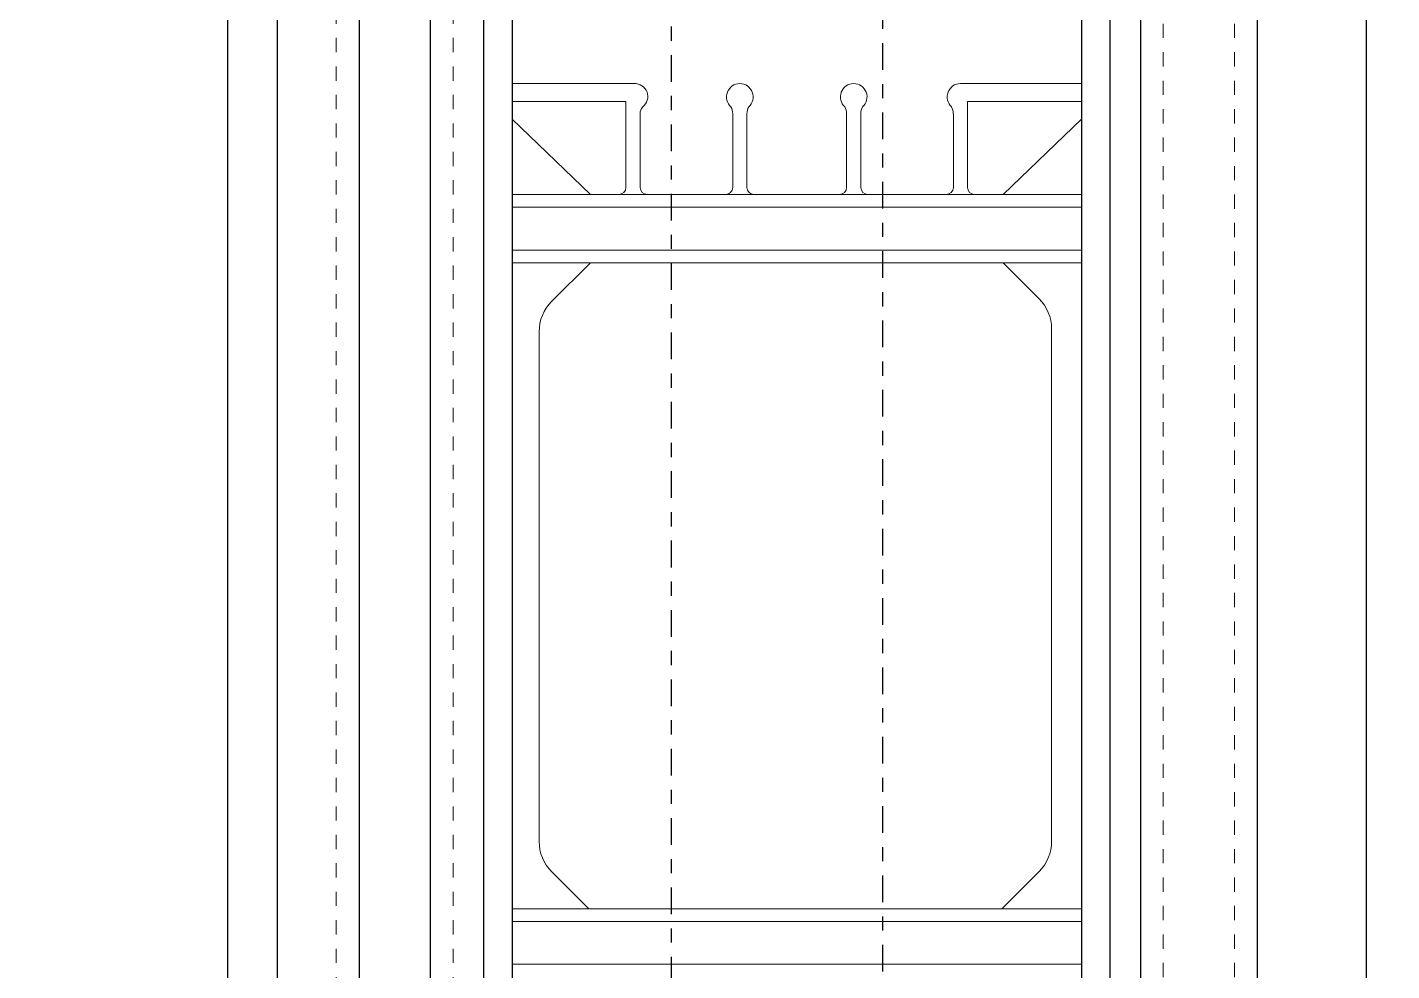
# Model space of a CAD drawing. Header units: inches. Extents: x -81.3 to -8.2, y 163 to 241.3.
# Drawn here: x -53.44 to -43.86, y 221.32 to 227.95 of the extents above; entities that cross this region are included whole.
import ezdxf

# ---------------------------------------------------------------- set-up
doc = ezdxf.new("R2010")
doc.units = ezdxf.units.IN
doc.header["$MEASUREMENT"] = 0
doc.linetypes.add('CENTER', pattern=[2, 1.25, -0.25, 0.25, -0.25])
doc.linetypes.add('DASHED2', pattern=[0.375, 0.25, -0.125])
for name, color, linetype, lineweight in [('A2 Hatch', 8, 'Continuous', 9), ('DETAILS', 7, 'Continuous', 13), ('DIM', 3, 'Continuous', 13), ('REBAR', 2, 'CENTER', 30)]:
    doc.layers.add(name, color=color, linetype=linetype, lineweight=lineweight)
doc.styles.add('ARCTEXT', font='arctext.shx', dxfattribs={"width": 0.85})
doc.dimstyles.new('ARCTEXT1-4', dxfattribs={"dimtxt": 4, "dimasz": 2, "dimexe": 2, "dimexo": 2, "dimgap": 2, "dimtad": 1, "dimdec": 4, "dimzin": 3, "dimdsep": 46, "dimlunit": 4, "dimtxsty": 'ARCTEXT', "dimblk": 'ARCHTICK', "dimcen": 2, "dimaunit": 1, "dimadec": 0, "dimazin": 0, "dimtfac": 1, "dimtdec": 4, "dimtmove": 2, "dimatfit": 3, "dimldrblk": 'arrow', "dimfxl": 0, "dimtolj": 1, "dimtzin": 0, "dimarcsym": 0})

# ---------------------------------------------------------------- blocks, each defined once
blk = doc.blocks.new('_ArchTick')
at = {"color": 0, "linetype": 'ByBlock', "const_width": 0.15}
blk.add_lwpolyline([(-0.5, -0.5), (0.5, 0.5)], dxfattribs=at)
blk = doc.blocks.new('arrow')
at = {"layer": 'DIM'}
blk.add_hatch(color=253, dxfattribs=at).paths.add_polyline_path([(-2, 0.5), (-2, -0.5), (0, 0)])
at = {"layer": 'DIM', "lineweight": 9}
for points in [[(-2, 0.983), (-2, 0.5), (-2.469, 0.617)], [(0.374, 0.094), (0, 0)], [(0.374, -0.094), (0, 0)], [(-2, -0.983), (-2, -0.5), (-2.469, -0.617)]]:
    blk.add_lwpolyline(points, dxfattribs=at)
at = {"layer": 'DIM', "lineweight": 15}
blk.add_lwpolyline([(0, 0), (-2, -0.5), (-2, 0.5), (0, 0)], dxfattribs=at)

msp = doc.modelspace()

# ---------------------------------------------------------------- linework, layer by layer
at = {"color": 1}
for p, q in [((-51.6863, 230.2715), (-51.6863, 217.7715)), ((-51.1113, 230.2715), (-51.1113, 217.7715)), ((-50.6113, 230.2715), (-50.6113, 217.7715)), ((-50.0363, 230.2715), (-50.0363, 217.7715)), ((-46.0363, 230.2715), (-46.0363, 217.7715)), ((-50.2363, 230.0215), (-50.2363, 217.7715)), ((-45.8363, 230.0215), (-45.8363, 217.7715)), ((-52.0363, 229.7715), (-52.0363, 217.7715)), ((-45.6213, 229.7715), (-45.6213, 217.7715)), ((-44.8013, 229.7715), (-44.8013, 217.7715)), ((-44.0363, 229.7715), (-44.0363, 217.7715))]:
    msp.add_line(p, q, dxfattribs=at)
at = {"layer": 'A2 Hatch', "linetype": 'DASHED2', "ltscale": 0.15}
for p, q in [((-51.2713, 230.2715), (-51.2713, 217.7715)), ((-50.4513, 230.2715), (-50.4513, 217.7715)), ((-45.4613, 229.7715), (-45.4613, 217.7715)), ((-44.9613, 229.7715), (-44.9613, 217.7715))]:
    msp.add_line(p, q, dxfattribs=at)
at = {"layer": 'DETAILS', "color": 6, "lineweight": 20}
for p, q in [((-49.1683, 227.5508), (-50.0363, 227.5508)), ((-46.8863, 227.5508), (-46.0363, 227.5508)), ((-49.2363, 227.4258), (-50.0363, 227.4258)), ((-49.2363, 226.8215), (-49.2363, 227.4258)), ((-46.8363, 226.8215), (-46.8363, 227.4258)), ((-46.8363, 227.4258), (-46.0363, 227.4258)), ((-49.4863, 226.7715), (-50.0363, 227.3018)), ((-49.1363, 226.8215), (-49.1363, 227.3394)), ((-48.4863, 226.8215), (-48.4863, 227.3394)), ((-48.3863, 226.8215), (-48.3863, 227.3394)), ((-47.6863, 226.8215), (-47.6863, 227.3394)), ((-47.5863, 226.8215), (-47.5863, 227.3394)), ((-46.9363, 226.8215), (-46.9363, 227.3394)), ((-46.5863, 226.7715), (-46.0363, 227.3018)), ((-50.0363, 226.7715), (-49.4863, 226.7715)), ((-49.2863, 226.7715), (-50.0363, 226.7715)), ((-50.0363, 226.7715), (-46.0363, 226.7715)), ((-49.2863, 226.7715), (-49.0863, 226.7715)), ((-48.5363, 226.7715), (-49.0863, 226.7715)), ((-48.5363, 226.7715), (-48.3363, 226.7715)), ((-47.7363, 226.7715), (-48.3363, 226.7715)), ((-47.7363, 226.7715), (-47.5363, 226.7715)), ((-46.9863, 226.7715), (-47.5363, 226.7715)), ((-46.9863, 226.7715), (-46.7863, 226.7715)), ((-46.7863, 226.7715), (-46.5863, 226.7715)), ((-46.0363, 226.6815), (-50.0363, 226.6815)), ((-46.0363, 226.3815), (-50.0363, 226.3815)), ((-46.0363, 226.2915), (-50.0363, 226.2915)), ((-49.4863, 226.2915), (-49.7585, 226.0194)), ((-46.5863, 226.2915), (-46.3342, 226.0394)), ((-49.8463, 222.2258), (-49.8463, 225.8073)), ((-46.2463, 222.2258), (-46.2463, 225.8273)), ((-49.4963, 221.7515), (-49.7585, 222.0137)), ((-46.5963, 221.7515), (-46.3342, 222.0137)), ((-46.0363, 221.7515), (-50.0363, 221.7515)), ((-49.8463, 221.7515), (-49.4963, 221.7515)), ((-49.2363, 221.7515), (-49.1363, 221.7515)), ((-46.0363, 221.6615), (-50.0363, 221.6615)), ((-46.0363, 221.3615), (-50.0363, 221.3615))]:
    msp.add_line(p, q, dxfattribs=at)
for centre, radius, start, end in [((-49.1739, 227.4598), 0.0912, 307.48633, 93.47657), ((-48.4363, 227.4573), 0.0936, 311.72787, 228.27213), ((-47.6363, 227.4573), 0.0936, 311.72787, 228.27213), ((-46.8863, 227.4573), 0.0936, 90, 228.27204), ((-49.0746, 227.3436), 0.0619, 134.99032, 183.92634), ((-48.5863, 227.3394), 0.1, 0, 28.69724), ((-48.2863, 227.3394), 0.1, 151.30276, 180), ((-47.7863, 227.3394), 0.1, 0, 28.69724), ((-47.4863, 227.3394), 0.1, 151.30276, 180), ((-47.0486, 227.3363), 0.1123, 1.59973, 27.09751), ((-49.2863, 226.8215), 0.05, 270, 0), ((-49.0863, 226.8215), 0.05, 180, 270), ((-48.5363, 226.8215), 0.05, 270, 0), ((-48.3363, 226.8215), 0.05, 180, 270), ((-47.7363, 226.8215), 0.05, 270, 0), ((-47.5363, 226.8215), 0.05, 180, 270), ((-46.9863, 226.8215), 0.05, 270, 0), ((-46.7863, 226.8215), 0.05, 180, 270), ((-46.5463, 225.8273), 0.3, 0, 45), ((-49.5463, 225.8073), 0.3, 135, 180), ((-49.5463, 222.2258), 0.3, 180, 225), ((-46.5463, 222.2258), 0.3, 315, 0)]:
    msp.add_arc(centre, radius, start, end, dxfattribs=at)
at = {"layer": 'REBAR', "ltscale": 0.15}
for p, q in [((-48.918, 240.4264), (-48.918, 184.6083)), ((-47.4327, 185.7231), (-47.4327, 238.9411))]:
    msp.add_line(p, q, dxfattribs=at)

# ---------------------------------------------------------------- leaders
at = {"layer": 'DIM'}
msp.add_leader([(-44.0363, 212.5821), (-64.3473, 226.8963), (-65.3473, 226.8963)], dimstyle='ARCTEXT1-4', override={"dimasz": 0.5, "dimtad": 0}, dxfattribs=at)

doc.saveas('drawing.dxf')
